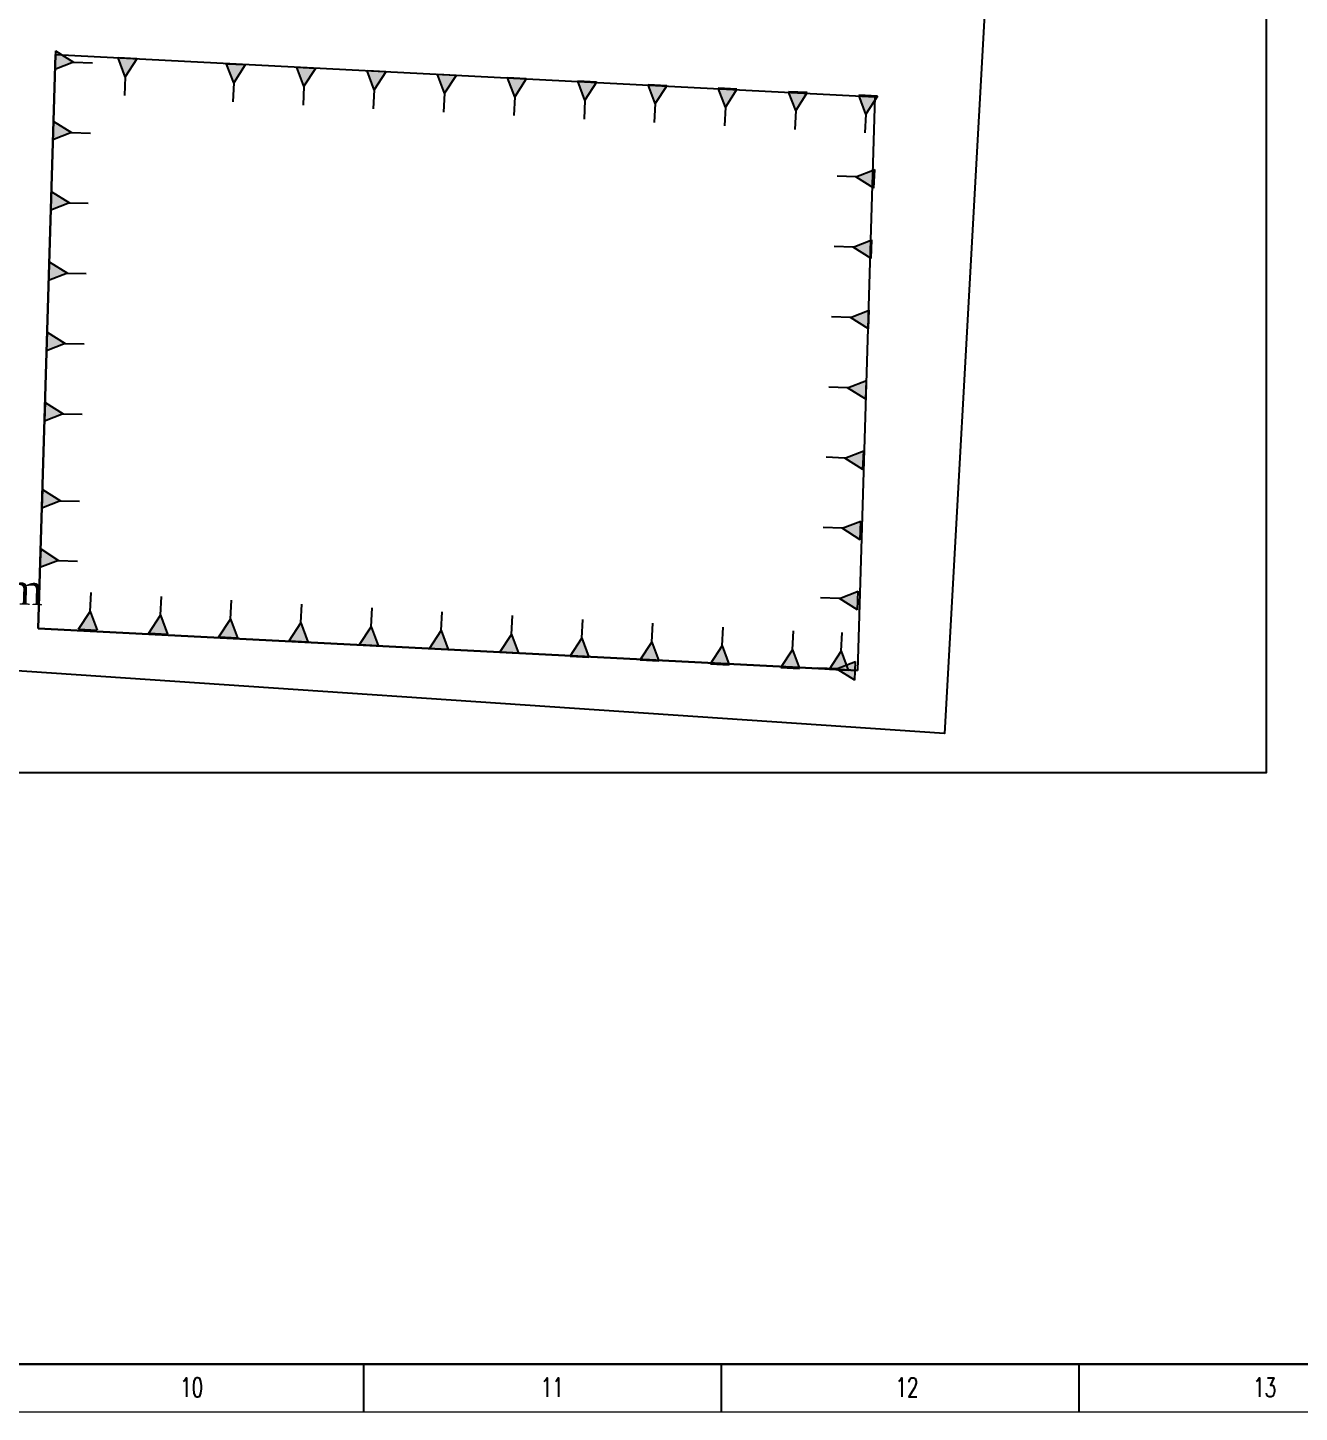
# Model space of a CAD drawing. Header units: inches. Extents: x 517790 to 538444, y 301815 to 302461.
# Drawn here: x 517963.9 to 518032.1, y 302244.1 to 302318.4 of the extents above; entities that cross this region are included whole.
import ezdxf
from ezdxf.enums import TextEntityAlignment as Align

# ---------------------------------------------------------------- set-up
doc = ezdxf.new("R2010")
doc.units = ezdxf.units.IN
doc.header["$MEASUREMENT"] = 0
doc.layers.add('电缆敷设层', color=1, linetype='Continuous')
doc.layers.add('硅胶总平面底图0804', color=253, linetype='Continuous')
doc.styles.add('TEG BORDER', font='txt_qlt.shx', dxfattribs={"width": 0.7, "bigfont": 'hztxt.shx'})
doc.styles.add('TR', font='times.ttf')

# ---------------------------------------------------------------- blocks, each defined once
blk = doc.blocks.new('240 BORDER A2')
at = {"linetype": 'Continuous'}
blk.add_line((5, 5), (489, 5), dxfattribs=at)
for p, q in [((371.25, 0), (371.25, 5)), ((408.37, 0), (408.37, 5)), ((445.5, 0), (445.5, 5))]:
    blk.add_line(p, q)
at = {"color": 5, "lineweight": 15}
blk.add_lwpolyline([(0, 420), (594, 420), (594, 0), (0, 0)], close=True, dxfattribs=at)
blk.add_lwpolyline([(5, 415), (589, 415), (589, 5), (5, 5)], close=True)
at = {"char_height": 2, "width": 2, "attachment_point": 7, "style": 'TEG BORDER'}
for s, insert in [('\\pi2.2204e-016;10', (352.17, 1.59)), ('\\pi0.3;11', (389.3, 1.59)), ('\\pi2.2204e-016;12', (426.42, 1.59)), ('\\pi2.2204e-016;13', (463.55, 1.59))]:
    blk.add_mtext(s, dxfattribs=dict(at, insert=insert))

msp = doc.modelspace()

# ---------------------------------------------------------------- hatches: boundary and pattern name
at = {"layer": '硅胶总平面底图0804', "lineweight": -3}
for points in [[(517965.346, 302317.183), (517965.317, 302316.181), (517966.321, 302316.582)], [(517969.721, 302316.765), (517968.719, 302316.814), (517969.1, 302315.803)], [(517975.544, 302316.433), (517974.542, 302316.482), (517974.924, 302315.47)], [(517979.315, 302316.247), (517978.313, 302316.296), (517978.695, 302315.285)], [(517983.087, 302316.061), (517982.085, 302316.111), (517982.466, 302315.099)], [(517986.858, 302315.875), (517985.856, 302315.925), (517986.238, 302314.913)], [(517990.63, 302315.69), (517989.628, 302315.739), (517990.009, 302314.727)], [(517994.401, 302315.504), (517993.399, 302315.553), (517993.781, 302314.541)], [(517998.172, 302315.318), (517997.171, 302315.367), (517997.552, 302314.356)], [(518001.944, 302315.132), (518000.942, 302315.182), (518001.323, 302314.17)], [(518005.715, 302314.947), (518004.713, 302314.996), (518005.095, 302313.984)], [(518009.487, 302314.761), (518008.485, 302314.81), (518008.866, 302313.798)], [(517965.236, 302313.409), (517965.206, 302312.406), (517966.21, 302312.808)], [(518009.298, 302309.81), (518009.337, 302310.812), (518008.33, 302310.42)], [(517965.125, 302309.635), (517965.096, 302308.632), (517966.1, 302309.034)], [(518009.15, 302306.036), (518009.19, 302307.039), (518008.182, 302306.647)], [(517965.015, 302305.86), (517964.986, 302304.858), (517965.99, 302305.259)], [(518009.002, 302302.263), (518009.042, 302303.266), (518008.034, 302302.874)], [(517964.905, 302302.086), (517964.876, 302301.083), (517965.88, 302301.485)], [(518008.855, 302298.49), (518008.894, 302299.493), (518007.886, 302299.101)], [(517964.795, 302298.311), (517964.765, 302297.309), (517965.769, 302297.71)], [(518008.707, 302294.717), (518008.746, 302295.72), (518007.738, 302295.328)], [(517964.647, 302293.639), (517964.617, 302292.636), (517965.621, 302293.038)], [(518008.559, 302290.944), (518008.598, 302291.946), (518007.59, 302291.555)], [(517964.561, 302290.454), (517964.511, 302289.453), (517965.523, 302289.833)], [(518008.411, 302287.171), (518008.45, 302288.173), (518007.442, 302287.782)], [(517966.589, 302286.135), (517967.591, 302286.08), (517967.214, 302287.094)], [(517970.359, 302285.929), (517971.361, 302285.874), (517970.985, 302286.888)], [(517974.13, 302285.723), (517975.131, 302285.669), (517974.755, 302286.682)], [(517977.9, 302285.518), (517978.902, 302285.463), (517978.526, 302286.477)], [(517981.67, 302285.312), (517982.672, 302285.257), (517982.296, 302286.271)], [(517985.441, 302285.106), (517986.442, 302285.052), (517986.066, 302286.065)], [(517989.211, 302284.9), (517990.213, 302284.846), (517989.837, 302285.86)], [(517992.982, 302284.695), (517993.983, 302284.64), (517993.607, 302285.654)], [(517996.752, 302284.489), (517997.754, 302284.434), (517997.377, 302285.448)], [(518000.522, 302284.283), (518001.524, 302284.229), (518001.148, 302285.243)], [(518004.293, 302284.078), (518005.294, 302284.023), (518004.918, 302285.037)], [(518006.907, 302283.997), (518007.909, 302283.943), (518007.533, 302284.956)], [(518008.263, 302283.398), (518008.303, 302284.4), (518007.295, 302284.009)]]:
    msp.add_hatch(color=9, dxfattribs=at).paths.add_polyline_path(points)

# ---------------------------------------------------------------- linework, layer by layer
at = {"layer": '电缆敷设层', "color": 7, "ltscale": 10}
msp.add_lwpolyline([(517807.04, 302433.037), (518030.364, 302433.037), (518030.364, 302278.421), (517807.04, 302278.421)], close=True, dxfattribs=at)
at = {"layer": '硅胶总平面底图0804', "color": 9, "lineweight": -3}
for p, q in [((517965.348, 302316.989), (517964.423, 302286.179)), ((517964.423, 302286.179), (517965.348, 302316.989)), ((517965.346, 302317.183), (517965.317, 302316.181)), ((517965.346, 302317.183), (517966.321, 302316.582)), ((517965.348, 302316.989), (518009.347, 302314.728)), ((517965.348, 302316.989), (518009.347, 302314.728)), ((517966.321, 302316.582), (517965.317, 302316.181)), ((517966.321, 302316.582), (517967.335, 302316.553)), ((517969.1, 302315.803), (517968.719, 302316.814)), ((517969.721, 302316.765), (517968.719, 302316.814)), ((517969.721, 302316.765), (517969.1, 302315.803)), ((517974.924, 302315.47), (517974.542, 302316.482)), ((517975.544, 302316.433), (517974.542, 302316.482)), ((517975.544, 302316.433), (517974.924, 302315.47)), ((517978.695, 302315.285), (517978.313, 302316.296)), ((517979.315, 302316.247), (517978.313, 302316.296)), ((517979.315, 302316.247), (517978.695, 302315.285)), ((517969.1, 302315.803), (517969.051, 302314.789)), ((517974.924, 302315.47), (517974.874, 302314.457)), ((517982.466, 302315.099), (517982.085, 302316.111)), ((517983.087, 302316.061), (517982.085, 302316.111)), ((517983.087, 302316.061), (517982.466, 302315.099)), ((517986.238, 302314.913), (517985.856, 302315.925)), ((517986.858, 302315.875), (517985.856, 302315.925)), ((517986.858, 302315.875), (517986.238, 302314.913)), ((517990.009, 302314.727), (517989.628, 302315.739)), ((517990.63, 302315.69), (517989.628, 302315.739)), ((517990.63, 302315.69), (517990.009, 302314.727)), ((517993.781, 302314.541), (517993.399, 302315.553)), ((517994.401, 302315.504), (517993.399, 302315.553)), ((517994.401, 302315.504), (517993.781, 302314.541)), ((517978.695, 302315.285), (517978.645, 302314.271)), ((517982.466, 302315.099), (517982.416, 302314.085)), ((517986.238, 302314.913), (517986.188, 302313.9)), ((517990.009, 302314.727), (517989.959, 302313.714)), ((517997.552, 302314.356), (517997.171, 302315.367)), ((517998.172, 302315.318), (517997.171, 302315.367)), ((517998.172, 302315.318), (517997.552, 302314.356)), ((518001.323, 302314.17), (518000.942, 302315.182)), ((518001.944, 302315.132), (518000.942, 302315.182)), ((518001.944, 302315.132), (518001.323, 302314.17)), ((518005.095, 302313.984), (518004.713, 302314.996)), ((518005.715, 302314.947), (518004.713, 302314.996)), ((518005.715, 302314.947), (518005.095, 302313.984)), ((518009.347, 302314.728), (518008.421, 302283.918)), ((518009.347, 302314.728), (518008.421, 302283.918)), ((518008.866, 302313.798), (518008.485, 302314.81)), ((518009.487, 302314.761), (518008.485, 302314.81)), ((518009.487, 302314.761), (518008.866, 302313.798)), ((517993.781, 302314.541), (517993.731, 302313.528)), ((517997.552, 302314.356), (517997.502, 302313.342)), ((518001.323, 302314.17), (518001.273, 302313.157)), ((518005.095, 302313.984), (518005.045, 302312.971)), ((517965.236, 302313.409), (517965.206, 302312.406)), ((517965.236, 302313.409), (517966.21, 302312.808)), ((518008.866, 302313.798), (518008.816, 302312.785)), ((517966.21, 302312.808), (517965.206, 302312.406)), ((517966.21, 302312.808), (517967.224, 302312.778)), ((518008.33, 302310.42), (518007.316, 302310.46)), ((518008.33, 302310.42), (518009.337, 302310.812)), ((518009.298, 302309.81), (518008.33, 302310.42)), ((518009.298, 302309.81), (518009.337, 302310.812)), ((517965.125, 302309.635), (517965.096, 302308.632)), ((517965.125, 302309.635), (517966.1, 302309.034)), ((517966.1, 302309.034), (517965.096, 302308.632)), ((517966.1, 302309.034), (517967.114, 302309.004)), ((518008.182, 302306.647), (518007.168, 302306.687)), ((518008.182, 302306.647), (518009.19, 302307.039)), ((518009.15, 302306.036), (518008.182, 302306.647)), ((518009.15, 302306.036), (518009.19, 302307.039)), ((517965.015, 302305.86), (517964.986, 302304.858)), ((517965.015, 302305.86), (517965.99, 302305.259)), ((517965.99, 302305.259), (517964.986, 302304.858)), ((517965.99, 302305.259), (517967.004, 302305.23)), ((518008.034, 302302.874), (518007.02, 302302.914)), ((518008.034, 302302.874), (518009.042, 302303.266)), ((518009.002, 302302.263), (518008.034, 302302.874)), ((518009.002, 302302.263), (518009.042, 302303.266)), ((517964.905, 302302.086), (517964.876, 302301.083)), ((517964.905, 302302.086), (517965.88, 302301.485)), ((517965.88, 302301.485), (517964.876, 302301.083)), ((517965.88, 302301.485), (517966.894, 302301.455)), ((518007.886, 302299.101), (518006.872, 302299.141)), ((518007.886, 302299.101), (518008.894, 302299.493)), ((518008.855, 302298.49), (518007.886, 302299.101)), ((518008.855, 302298.49), (518008.894, 302299.493)), ((517964.795, 302298.311), (517964.765, 302297.309)), ((517964.795, 302298.311), (517965.769, 302297.71)), ((517965.769, 302297.71), (517964.765, 302297.309)), ((517965.769, 302297.71), (517966.783, 302297.681)), ((518007.738, 302295.328), (518006.724, 302295.368)), ((518007.738, 302295.328), (518008.746, 302295.72)), ((518008.707, 302294.717), (518007.738, 302295.328)), ((518008.707, 302294.717), (518008.746, 302295.72)), ((517964.647, 302293.639), (517964.617, 302292.636)), ((517964.647, 302293.639), (517965.621, 302293.038)), ((517965.621, 302293.038), (517964.617, 302292.636)), ((517965.621, 302293.038), (517966.635, 302293.008)), ((518007.59, 302291.555), (518008.598, 302291.946)), ((518008.559, 302290.944), (518008.598, 302291.946)), ((518007.59, 302291.555), (518006.577, 302291.595)), ((518008.559, 302290.944), (518007.59, 302291.555)), ((517964.561, 302290.454), (517964.511, 302289.453)), ((517964.561, 302290.454), (517965.523, 302289.833)), ((517965.523, 302289.833), (517964.511, 302289.453)), ((517965.523, 302289.833), (517966.536, 302289.783)), ((517967.214, 302287.094), (517967.27, 302288.107)), ((517970.985, 302286.888), (517971.04, 302287.901)), ((518007.442, 302287.782), (518008.45, 302288.173)), ((518008.411, 302287.171), (518008.45, 302288.173)), ((517974.755, 302286.682), (517974.81, 302287.695)), ((517978.526, 302286.477), (517978.581, 302287.49)), ((517982.296, 302286.271), (517982.351, 302287.284)), ((518007.442, 302287.782), (518006.429, 302287.821)), ((518008.411, 302287.171), (518007.442, 302287.782)), ((517966.589, 302286.135), (517967.214, 302287.094)), ((517967.214, 302287.094), (517967.591, 302286.08)), ((517970.359, 302285.929), (517970.985, 302286.888)), ((517970.985, 302286.888), (517971.361, 302285.874)), ((517974.13, 302285.723), (517974.755, 302286.682)), ((517974.755, 302286.682), (517975.131, 302285.669)), ((517977.9, 302285.518), (517978.526, 302286.477)), ((517978.526, 302286.477), (517978.902, 302285.463)), ((517986.066, 302286.065), (517986.122, 302287.078)), ((517989.837, 302285.86), (517989.892, 302286.873)), ((517993.607, 302285.654), (517993.662, 302286.667)), ((517997.377, 302285.448), (517997.433, 302286.461)), ((517964.423, 302286.179), (518008.421, 302283.918)), ((518008.421, 302283.918), (517964.423, 302286.179)), ((517966.589, 302286.135), (517967.591, 302286.08)), ((517970.359, 302285.929), (517971.361, 302285.874)), ((517974.13, 302285.723), (517975.131, 302285.669)), ((517981.67, 302285.312), (517982.296, 302286.271)), ((517982.296, 302286.271), (517982.672, 302285.257)), ((517985.441, 302285.106), (517986.066, 302286.065)), ((517986.066, 302286.065), (517986.442, 302285.052)), ((517989.211, 302284.9), (517989.837, 302285.86)), ((517989.837, 302285.86), (517990.213, 302284.846)), ((518001.148, 302285.243), (518001.203, 302286.255)), ((518004.918, 302285.037), (518004.973, 302286.05)), ((518007.533, 302284.956), (518007.588, 302285.969)), ((517977.9, 302285.518), (517978.902, 302285.463)), ((517981.67, 302285.312), (517982.672, 302285.257)), ((517985.441, 302285.106), (517986.442, 302285.052)), ((517992.982, 302284.695), (517993.607, 302285.654)), ((517993.607, 302285.654), (517993.983, 302284.64)), ((517996.752, 302284.489), (517997.377, 302285.448)), ((517997.377, 302285.448), (517997.754, 302284.434)), ((518000.522, 302284.283), (518001.148, 302285.243)), ((518001.148, 302285.243), (518001.524, 302284.229)), ((518004.293, 302284.078), (518004.918, 302285.037)), ((518004.918, 302285.037), (518005.294, 302284.023)), ((518006.907, 302283.997), (518007.533, 302284.956)), ((518007.533, 302284.956), (518007.909, 302283.943)), ((517989.211, 302284.9), (517990.213, 302284.846)), ((517992.982, 302284.695), (517993.983, 302284.64)), ((517996.752, 302284.489), (517997.754, 302284.434)), ((518000.522, 302284.283), (518001.524, 302284.229)), ((518007.295, 302284.009), (518008.303, 302284.4)), ((518008.263, 302283.398), (518008.303, 302284.4)), ((518004.293, 302284.078), (518005.294, 302284.023)), ((518007.295, 302284.009), (518006.281, 302284.048)), ((518006.907, 302283.997), (518007.909, 302283.943)), ((518008.263, 302283.398), (518007.295, 302284.009))]:
    msp.add_line(p, q, dxfattribs=at)
at = {"layer": '硅胶总平面底图0804', "color": 9, "lineweight": -3, "ltscale": 200}
msp.add_lwpolyline([(517943.081, 302422.507), (518025.643, 302417.975), (518023.721, 302394.261), (518019.801, 302394.438), (518016.781, 302346.847), (518013.083, 302280.546), (517953.198, 302284.577)], dxfattribs=at)

# ---------------------------------------------------------------- block references
at = {"xscale": 0.5172815472000001, "yscale": 0.5172815472000001, "zscale": 0.5172815472000001}
msp.add_blockref('240 BORDER A2', (517789.871, 302244.094), dxfattribs=at)

# ---------------------------------------------------------------- texts
at = {"layer": '硅胶总平面底图0804', "color": 9, "lineweight": -3, "style": 'TR'}
msp.add_text('Guard Room', height=1.6625, rotation=358.10067, dxfattribs=at).set_placement((517951.66, 302288.684), align=Align.MIDDLE_LEFT)

doc.saveas('drawing.dxf')
